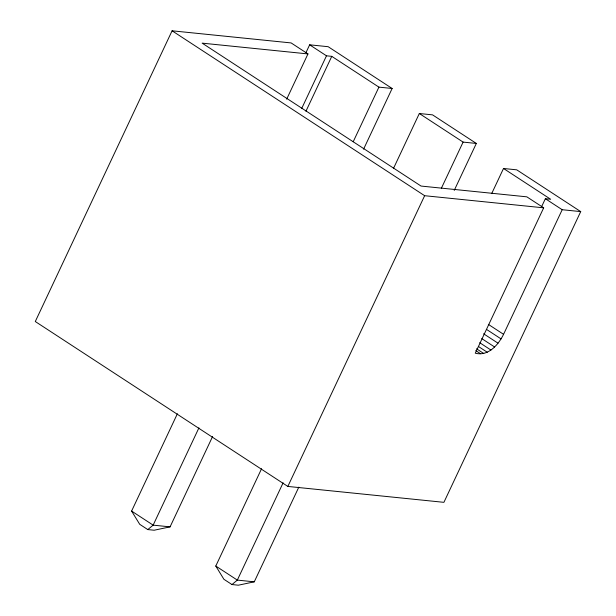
<?xml version="1.0" encoding="UTF-8"?>
<svg xmlns="http://www.w3.org/2000/svg" width="616" height="616" viewBox="0 0 616 616"><rect width="100%" height="100%" fill="white"/><g stroke="black" fill="none" stroke-linecap="round" stroke-linejoin="round"><path stroke-width="0.92" d="M286.663 99.184L307.962 53.923L291.129 42.928L172.087 30.8L35.289 321.529L287.841 486.432L443.913 502.333L580.711 211.604L516.732 169.831L503.511 168.484L491.676 193.617M305.983 52.599L309.648 44.814L328.159 46.7L392.138 88.481L363.586 149.157M301.647 108.585L326.48 55.81L331.77 56.349L378.917 87.126L392.138 88.481M305.952 111.211L331.77 56.349M212.589 436.521L170.078 526.865L154.146 530.23L147.794 529.583L139.716 524.308L131.601 511.064L177.377 413.775M198.93 427.851L153.145 525.14L147.794 529.583M353.214 141.742L378.917 87.126M393.547 168.299L419.327 113.513L432.548 114.861L476.33 143.443L454.231 190.406M298.814 487.148L254.262 581.827L238.33 585.2L231.978 584.553L223.901 579.279L215.785 566.035L261.561 468.745M283.114 482.813L237.329 580.103L231.978 584.553M287.841 486.432L424.64 195.703L543.682 207.831L475.275 353.191C488.234 356.618 498.46 344.714 503.565 334.319L562.2 209.717L580.711 211.604M441.41 188.188L463.101 142.096L476.33 143.443M541.695 206.514L545.36 198.722L550.65 199.261L503.511 168.484M307.962 53.923L202.156 43.143L421.036 186.055L526.842 196.835L543.682 207.831M170.078 526.865L153.145 525.14L131.601 511.064M254.262 581.827L237.329 580.103L215.785 566.035M419.327 113.513L463.101 142.096M309.648 44.814L326.48 55.81M545.36 198.722L562.2 209.717M172.087 30.8L424.64 195.703M488.334 324.37L503.565 334.319M486.632 329.483L501.062 338.9M483.583 333.772L498.021 343.189M481.758 338.592L494.586 346.97M479.725 342.712L490.944 350.042M478.455 346.5L487.279 352.26M476.538 348.802L483.76 353.515M475.76 350.596L480.572 353.73"/></g></svg>
